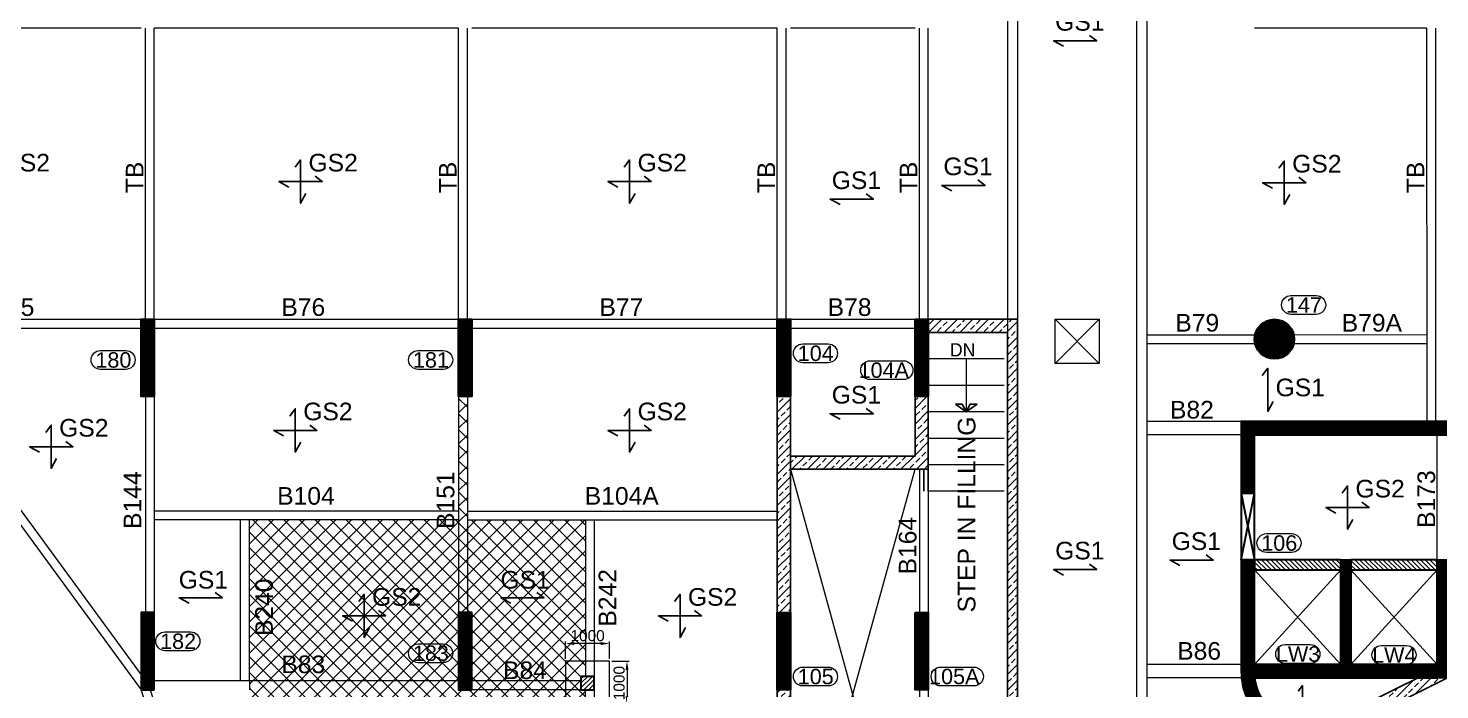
# Model space of a CAD drawing. Header units: millimetres. Extents: x -954 to 225541, y -300291 to -180647.
# Drawn here: x 17656 to 49665, y -254639 to -239639 of the extents above; entities that cross this region are included whole.
import ezdxf
from ezdxf.enums import TextEntityAlignment as Align

# ---------------------------------------------------------------- set-up
doc = ezdxf.new("R2010")
doc.units = ezdxf.units.MM
doc.header["$LTSCALE"] = 100
doc.header["$MEASUREMENT"] = 0
doc.header["$PDMODE"] = 3
doc.layers.add('01_ALL FLOOR PLANS_190205$0$WD-ELE-6', color=5, linetype='Continuous')
doc.layers.add('01_ALL FLOOR PLANS_190205$0$WD-TEXT 2', color=3, linetype='Continuous')
for name, color, linetype, lineweight in [('BEAM', 191, 'Continuous', 20), ('BEAM NO (H)', 121, 'Continuous', 20), ('BEAM NO (V)', 121, 'Continuous', 20), ('COL HATCH', 67, 'Continuous', 25), ('colno', 11, 'Continuous', 15), ('COLUMN', 84, 'Continuous', 30), ('CONCRETE', 7, 'Continuous', 20), ('DIM', 8, 'Continuous', 13), ('FOOTING', 12, 'Continuous', 20), ('RET WALL', 31, 'Continuous', 30), ('RET WALL HATCH', 57, 'Continuous', 13), ('SLAB MARK', 241, 'Continuous', 25), ('SLAB NO', 52, 'Continuous', 25), ('STAIRCASE', 39, 'Continuous', 9), ('STUB', 2, 'Continuous', 30), ('SUNK', 251, 'Continuous', 9), ('void', 45, 'Continuous', 18)]:
    doc.layers.add(name, color=color, linetype=linetype, lineweight=lineweight)
doc.styles.add('01_ALL FLOOR PLANS_190205$0$STD', font='', dxfattribs={"height": 2})
doc.styles.add('ARIAL', font='arial.ttf')
doc.styles.get('01_ALL FLOOR PLANS_190205$0$STD').set_extended_font_data('Century Gothic')
doc.dimstyles.new('150', dxfattribs={"dimscale": 150, "dimtxt": 2.5, "dimasz": 2, "dimexe": 0.5, "dimexo": 0.5, "dimgap": 0.5, "dimtad": 1, "dimdec": 0, "dimzin": 3, "dimdsep": 46, "dimtxsty": 'ARIAL', "dimcen": 0, "dimdle": 1, "dimclrd": 256, "dimclre": 256, "dimclrt": 7, "dimadec": 0, "dimazin": 0, "dimtfac": 1, "dimtdec": 0, "dimtmove": 0, "dimatfit": 3, "dimfxl": 0, "dimtolj": 1, "dimtzin": 0, "dimlwd": -1, "dimlwe": -1, "dimarcsym": 0})
pattern_1 = [(45, (-46170.95, -917447.999), (-8.83883476, 8.83883476), [])]
pattern_2 = [(45, (-156574.624, -1128011.588), (-8.83883476, 8.83883476), [])]
pattern_3 = [(45, (360396, 1349499.23), (-176.776695, 176.776695), []), (45, (360572.77, 1349499.23), (-176.776695, 176.776695), [125, -62.5])]
pattern_4 = [(135, (-98996.89, -734137.5), (-53.033009, -53.033009), [])]

# ---------------------------------------------------------------- blocks, each defined once
blk = doc.blocks.new('Z$W@#2DCD71B0')
at = {"layer": 'RET WALL', "lineweight": 9}
for p, q in [((-3160, 0), (-3160, -75473)), ((-2930, 0), (-2930, -75186.9)), ((-230, 0), (-230, -74593.7)), ((0, 0), (0, -74778.6))]:
    blk.add_line(p, q, dxfattribs=at)
blk = doc.blocks.new('01_ALL FLOOR PLANS_190205$0$AHC_ANNO_PASSAGE NAME')
at = {"layer": '01_ALL FLOOR PLANS_190205$0$WD-TEXT 2', "style": '01_ALL FLOOR PLANS_190205$0$STD'}
for tag, p in [('LINE1', (0.19, 1.78)), ('LINE2', (0.19, -1.63))]:
    blk.add_attdef(tag, text='', height=2, dxfattribs=at).set_placement(p, align=Align.MIDDLE_CENTER)
blk = doc.blocks.new('*D64')
at = {"layer": 'Defpoints', "color": 0, "transparency": 16777216}
for p in [(29840, -253591), (29840, -253988), (30840, -253988)]:
    blk.add_point(p, dxfattribs=at)
at = {"layer": 'DIM', "transparency": 16777216}
for p, q in [((29840, -253938), (29840, -253541)), ((30640, -253591), (30040, -253591)), ((30840, -253938), (30840, -253541))]:
    blk.add_line(p, q, dxfattribs=at)
for points in [[(30040, -253557), (30040, -253624), (29840, -253591)], [(30640, -253557), (30640, -253624), (30840, -253591)]]:
    blk.add_solid(points, dxfattribs=at)
at = {"layer": 'DIM', "color": 7, "transparency": 16777216, "insert": (30340, -253413), "char_height": 250, "attachment_point": 5, "style": 'ARIAL'}
blk.add_mtext('\\A1;1000', dxfattribs=at)
blk = doc.blocks.new('*D65')
at = {"layer": 'Defpoints', "color": 0, "transparency": 16777216}
for p in [(30840, -253988), (30840, -254988), (31234, -254988)]:
    blk.add_point(p, dxfattribs=at)
at = {"layer": 'DIM', "transparency": 16777216}
for p, q in [((30890, -253988), (31284, -253988)), ((31234, -254188), (31234, -254788)), ((30890, -254988), (31284, -254988))]:
    blk.add_line(p, q, dxfattribs=at)
for points in [[(31201, -254188), (31267, -254188), (31234, -253988)], [(31201, -254788), (31267, -254788), (31234, -254988)]]:
    blk.add_solid(points, dxfattribs=at)
at = {"layer": 'DIM', "color": 7, "transparency": 16777216, "insert": (31056, -254488), "char_height": 250, "attachment_point": 5, "rotation": 90, "style": 'ARIAL'}
blk.add_mtext('\\A1;1000', dxfattribs=at)

msp = doc.modelspace()

# ---------------------------------------------------------------- hatches: boundary and pattern name
at = {"layer": 'COL HATCH'}
h = msp.add_hatch(dxfattribs=at)
h.set_pattern_fill('ANSI31', color=256, scale=100, style=0)
h.set_pattern_definition([(45, (-350802.978, -614340.706), (-8.83883476, 8.83883476), [])])
h.paths.add_polyline_path([(20515.2, -246238.9), (20515.2, -247988.9), (20215.2, -247988.9), (20215.2, -246238.9)])
h = msp.add_hatch(dxfattribs=at)
h.set_pattern_fill('ANSI31', color=256, scale=100, style=0)
h.set_pattern_definition([(45, (-343602.978, -614340.706), (-8.83883476, 8.83883476), [])])
h.paths.add_polyline_path([(27715.2, -246238.9), (27715.2, -247988.9), (27415.2, -247988.9), (27415.2, -246238.9)])
h = msp.add_hatch(dxfattribs=at)
h.set_pattern_fill('ANSI31', color=256, scale=100, style=0)
h.set_pattern_definition([(45, (-99321.892, -734138.829), (-8.83883476, 8.83883476), [])])
h.paths.add_polyline_path([(34640.2, -246238.9), (34940.2, -246238.9), (34940.2, -247988.9), (34640.2, -247988.9)])
h = msp.add_hatch(dxfattribs=at)
h.set_pattern_fill('ANSI31', color=256, scale=100, style=0)
h.set_pattern_definition(pattern_2)
h.paths.add_polyline_path([(37765.2, -246238.9), (38065.2, -246238.9), (38065.2, -247988.9), (37765.2, -247988.9)])
h = msp.add_hatch(dxfattribs=at)
h.set_pattern_fill('ANSI31', color=256, scale=100, style=0)
h.set_pattern_definition(pattern_1)
edge = h.paths.add_edge_path()
edge.add_arc((45915.2, -246688.9), 450, 0, 360)
h = msp.add_hatch(dxfattribs=at)
h.set_pattern_fill('ANSI31', color=256, scale=100, style=0)
edge = h.paths.add_edge_path()
edge.add_line((45465.2, -251690.9), (45165.2, -251690.9))
edge.add_line((45165.2, -251690.9), (45165.2, -254228.1))
edge.add_arc((46665.2, -254228.1), 1500, 180, 270)
edge.add_line((46665.2, -255728.1), (47105.2, -255728.1))
edge.add_line((47105.2, -255728.1), (47105.2, -255428.1))
edge.add_line((47105.2, -255428.1), (46665.2, -255428.1))
edge.add_arc((46665.2, -254228.1), 1200, 180, 270, ccw=False)
edge.add_line((45465.2, -254228.1), (45465.2, -251690.9))
h.paths.add_polyline_path([(45165.2, -250190.9), (45465.2, -250190.9), (45465.2, -248558.9), (45165.2, -248558.9)])
h = msp.add_hatch(dxfattribs=at)
h.set_pattern_fill('ANSI31', color=256, scale=100, style=0)
h.set_pattern_definition([(45, (366924.465, 284153.944), (-8.83883476, 8.83883476), [])])
h.paths.add_polyline_path([(55165.2, -248858.9), (55165.2, -248558.9), (45465.2, -248558.9), (45465.2, -248858.9)])
h = msp.add_hatch(dxfattribs=at)
h.set_pattern_fill('ANSI31', color=256, scale=600, angle=90, style=0)
h.set_pattern_definition(pattern_4)
h.paths.add_polyline_path([(47420.2, -251920.9), (47420.2, -251690.9), (45465.2, -251690.9), (45465.2, -251920.9)])
h = msp.add_hatch(dxfattribs=at)
h.set_pattern_fill('ANSI31', color=256, scale=100, style=0)
h.set_pattern_definition(pattern_1)
h.paths.add_polyline_path([(47650.2, -254068.9), (47420.2, -254068.9), (47420.2, -251690.9), (47650.2, -251690.9)])
h = msp.add_hatch(dxfattribs=at)
h.set_pattern_fill('ANSI31', color=256, scale=600, angle=90, style=0)
h.set_pattern_definition(pattern_4)
h.paths.add_polyline_path([(49605.2, -251920.9), (49605.2, -251690.9), (47650.2, -251690.9), (47650.2, -251920.9)])
h = msp.add_hatch(dxfattribs=at)
h.set_pattern_fill('ANSI31', color=256, scale=100, style=0)
h.set_pattern_definition(pattern_1)
h.paths.add_polyline_path([(49835.2, -254368.9), (49605.2, -254368.9), (49605.2, -251690.9), (49835.2, -251690.9)])
h = msp.add_hatch(dxfattribs=at)
h.set_pattern_fill('ANSI31', color=256, scale=100, style=0)
h.set_pattern_definition([(45, (-350802.978, -614340.706), (-8.83883476, 8.83883476), [])])
h.paths.add_polyline_path([(20515.2, -254638.9), (20515.2, -252888.9), (20215.2, -252888.9), (20215.2, -254638.9)])
h = msp.add_hatch(dxfattribs=at)
h.set_pattern_fill('ANSI31', color=256, scale=100, style=0)
h.set_pattern_definition([(45, (-343602.978, -614340.706), (-8.83883476, 8.83883476), [])])
h.paths.add_polyline_path([(27715.2, -254638.9), (27715.2, -252888.9), (27415.2, -252888.9), (27415.2, -254638.9)])
h = msp.add_hatch(dxfattribs=at)
h.set_pattern_fill('ANSI31', color=256, scale=100, style=0)
h.set_pattern_definition([(45, (-99321.892, -734138.829), (-8.83883476, 8.83883476), [])])
h.paths.add_polyline_path([(34640.2, -252888.9), (34940.2, -252888.9), (34940.2, -254638.9), (34640.2, -254638.9)])
h = msp.add_hatch(dxfattribs=at)
h.set_pattern_fill('ANSI31', color=256, scale=100, style=0)
h.set_pattern_definition(pattern_2)
h.paths.add_polyline_path([(37765.2, -252888.9), (38065.2, -252888.9), (38065.2, -254638.9), (37765.2, -254638.9)])
h = msp.add_hatch(dxfattribs=at)
h.set_pattern_fill('ANSI31', color=256, scale=100, style=0)
h.set_pattern_definition(pattern_1)
h.paths.add_polyline_path([(49605.2, -254368.9), (49605.2, -254068.9), (45465.2, -254068.9), (45465.2, -254368.9)])
at = {"layer": 'RET WALL HATCH'}
h = msp.add_hatch(dxfattribs=at)
h.set_pattern_fill('ANSI33', color=256, scale=1000, style=0)
h.paths.add_polyline_path([(34640.2, -259873.9), (34640.2, -263998.9), (40090.2, -263998.9), (40090.2, -246238.9), (38065.2, -246238.9), (38065.2, -246538.9), (39860.2, -246538.9), (39860.2, -263698.9), (34940.2, -263698.9), (34940.2, -259873.9)])
h = msp.add_hatch(dxfattribs=at)
h.set_pattern_fill('ANSI33', color=256, scale=1000, style=0)
h.set_pattern_definition(pattern_3)
h.paths.add_polyline_path([(34640.2, -247988.9), (34940.2, -247988.9), (34940.2, -252888.9), (34640.2, -252888.9)], flags=17)
h = msp.add_hatch(dxfattribs=at)
h.set_pattern_fill('ANSI33', color=256, scale=1000, style=0)
h.paths.add_polyline_path([(34940.2, -249638.9), (34940.2, -249338.9), (37765.2, -249338.9), (37765.2, -247988.9), (38065.2, -247988.9), (38065.2, -249338.9), (38065.2, -249638.9)])
h = msp.add_hatch(dxfattribs=at)
h.set_pattern_fill('ANSI33', color=256, scale=1000, style=0)
h.set_pattern_definition(pattern_3)
h.paths.add_polyline_path([(47041.4, -255428.1), (53306.5, -252308.9), (53979.7, -252308.9), (47105.2, -255730.9), (47105.2, -255428.1)])
h = msp.add_hatch(dxfattribs=at)
h.set_pattern_fill('ANSI33', color=256, scale=1000, style=0)
h.set_pattern_definition(pattern_3)
h.paths.add_polyline_path([(34640.2, -254638.9), (34940.2, -254638.9), (34940.2, -258123.9), (34640.2, -258123.9)], flags=17)
at = {"layer": 'STUB', "lineweight": 15}
h = msp.add_hatch(dxfattribs=at)
h.set_pattern_fill('ANSI31', color=67, scale=600, style=0)
h.paths.add_polyline_path([(30190.2, -254337.6), (30190.2, -254637.6), (30490.2, -254637.6), (30490.2, -254337.6)])
at = {"layer": 'SUNK'}
h = msp.add_hatch(dxfattribs=at)
h.set_pattern_fill('ANSI37', color=256, scale=2000)
h.paths.add_polyline_path([(27415.2, -247988.9), (27615.2, -247988.9), (27615.2, -250788.9), (27415.2, -250788.9)])
h = msp.add_hatch(dxfattribs=at)
h.set_pattern_fill('ANSI37', color=256, scale=2000)
h.paths.add_polyline_path([(22670.2, -250788.9), (30290.2, -250788.9), (30290.2, -254337.6), (30190.2, -254337.6), (30190.2, -254637.6), (30290.2, -254637.6), (30290.2, -259161.5), (27715.2, -259173.9), (27715.2, -258123.9), (27415.2, -258123.9), (27415.2, -259173.9), (25716.7, -259173.9), (25481.9, -259069.4), (24754.3, -258722.3), (23491.6, -258039.8), (22670.2, -257536.2)])

# ---------------------------------------------------------------- linework, layer by layer
at = {"layer": '01_ALL FLOOR PLANS_190205$0$WD-ELE-6'}
for points in [[(37965.2, -250138.9), (37965.2, -249638.9)], [(38065.2, -250138.9), (38065.2, -249638.9)]]:
    msp.add_lwpolyline(points, dxfattribs=at)
at = {"layer": '01_ALL FLOOR PLANS_190205$0$WD-TEXT 2', "color": 4}
for p, q in [((38679.7, -248166.8), (38927.7, -248338.9)), ((38927.7, -248338.9), (38838.1, -248166.8)), ((38927.7, -248338.9), (39017.2, -248166.8)), ((39175.6, -248166.8), (38927.7, -248338.9))]:
    msp.add_line(p, q, dxfattribs=at)
for points in [[(38838.1, -248166.8), (38679.7, -248166.8)], [(39017.2, -248166.8), (39175.6, -248166.8)]]:
    msp.add_lwpolyline(points, dxfattribs=at)
at = {"layer": 'BEAM'}
for p, q in [((20215.2, -239638.9), (13315.2, -239638.9)), ((20315.2, -246238.9), (20315.2, -239638.9)), ((27415.2, -239638.9), (20515.2, -239638.9)), ((20515.2, -246238.9), (20515.2, -239638.9)), ((27415.2, -246238.9), (27415.2, -239638.9)), ((27615.2, -246238.9), (27615.2, -239638.9)), ((34640.2, -239637.6), (27715.2, -239638.9)), ((34640.2, -246238.9), (34640.2, -239638.9)), ((34840.2, -246238.9), (34840.2, -239638.9)), ((37765.2, -239638.9), (34940.2, -239638.9)), ((37865.2, -246238.9), (37865.2, -239638.9)), ((38065.2, -246238.9), (38065.2, -239638.9)), ((49365.2, -239638.9), (45465.2, -239638.9)), ((49365.2, -239638.9), (49370.5, -248558.9)), ((49565.2, -239638.8), (49570.5, -248558.9)), ((14523.6, -246238.9), (20215.2, -246238.9)), ((14964.3, -246438.9), (20215.2, -246438.9)), ((20515.2, -246238.9), (27415.2, -246238.9)), ((20515.2, -246438.9), (27415.2, -246438.9)), ((27715.2, -246238.9), (34640.2, -246238.9)), ((27715.2, -246438.9), (34640.2, -246438.9)), ((34940.2, -246238.9), (37765.2, -246238.9)), ((34940.2, -246438.9), (37765.2, -246438.9)), ((43020.1, -246590.7), (45476.3, -246589.2)), ((43020.2, -246790.7), (45476.5, -246789.2)), ((46353.8, -246588.7), (49369.3, -246586.9)), ((46354, -246788.7), (49369.4, -246786.9)), ((14874.1, -247003.8), (20215.2, -254300.3)), ((14712.8, -247121.9), (20215.2, -254638.9)), ((20315.2, -247988.9), (20315.2, -252888.9)), ((20515.2, -247988.9), (20515.2, -252888.9)), ((27415.2, -247988.9), (27415.2, -252888.9)), ((27615.2, -247988.9), (27615.2, -252888.9)), ((45165.2, -248558.9), (43020.2, -248558.9)), ((45165.2, -248858.9), (43020.2, -248858.9)), ((49605.2, -251690.9), (49605.2, -248858.9)), ((37865.2, -249638.9), (37865.2, -252888.9)), ((38065.2, -249638.9), (38065.2, -252888.9)), ((27415.2, -250588.9), (20515.2, -250588.9)), ((27615.2, -250588.9), (34640.2, -250588.9)), ((27415.2, -250788.9), (20515.2, -250788.9)), ((22470.2, -254438.9), (22470.2, -250788.9)), ((22670.2, -254438.9), (22670.2, -250788.9)), ((27615.2, -250788.9), (34640.2, -250788.9)), ((30290.2, -250788.9), (30290.2, -254337.6)), ((30490.2, -250788.9), (30490.2, -254337.6)), ((45165.2, -254068.9), (43020.2, -254068.9)), ((27415.2, -254438.9), (20515.2, -254438.9)), ((30190.2, -254437.6), (27715.2, -254437.6)), ((45171.8, -254368.9), (43020.2, -254368.9)), ((20212.3, -254635), (20820.3, -256514.8)), ((20423.8, -254638.9), (20968.5, -256323.1)), ((30190.2, -254637.6), (27715.2, -254637.6)), ((30289, -254637.6), (30290.2, -259161.5)), ((30490.2, -254637.6), (30490.2, -259161.5)), ((37865.2, -254638.9), (37865.2, -258123.9)), ((38065.2, -254638.9), (38065.2, -258123.9))]:
    msp.add_line(p, q, dxfattribs=at)
msp.add_lwpolyline([(2515.2, -239015.6, 0.4146702), (34640.2, -271090.5, 0.0410936), (39885.2, -270650.5)], format="xyb", dxfattribs=at)
at = {"layer": 'colno'}
for points, elevation in [([(46291.5, -246127, -1), (46291.5, -245699.6), (46864, -245699.6, -1), (46864, -246127)], 10188.5), ([(19294.8, -247374.8, -1), (19294.8, -246947.4), (19867.3, -246947.4, -1), (19867.3, -247374.8)], -1455.5), ([(26494.8, -247374.8, -1), (26494.8, -246947.4), (27067.3, -246947.4, -1), (27067.3, -247374.8)], -1455.5), ([(35221.3, -247223.7, -1), (35221.3, -246796.3), (35793.8, -246796.3, -1), (35793.8, -247223.7)], -1455.5), ([(36747.9, -247606.6, -1), (36747.9, -247179.2), (37503.5, -247179.2, -1), (37503.5, -247606.6)], -1455.5), ([(45732.8, -251525.8, -1), (45732.8, -251098.4), (46305.4, -251098.4, -1), (46305.4, -251525.8)], -1455.5), ([(20761.5, -253753.2, -1), (20761.5, -253325.8), (21334.1, -253325.8, -1), (21334.1, -253753.2)], -1455.5), ([(26494.8, -254024.8, -1), (26494.8, -253597.4), (27067.3, -253597.4, -1), (27067.3, -254024.8)], -1455.5), ([(46160.3, -254041.9, -1), (46160.3, -253614.5), (46732.8, -253614.5, -1), (46732.8, -254041.9)], -1455.5), ([(48340.6, -254063.9, -1), (48340.6, -253636.5), (48913.2, -253636.5, -1), (48913.2, -254063.9)], -1455.5), ([(35221.2, -254553.2, -1), (35221.2, -254125.8), (35793.8, -254125.8, -1), (35793.8, -254553.2)], -1455.5), ([(38346.2, -254551.9, -1), (38346.2, -254124.5), (39101.9, -254124.5, -1), (39101.9, -254551.9)], -1455.5), ([(38346.2, -254551.9, -1), (38346.2, -254124.5), (39101.9, -254124.5, -1), (39101.9, -254551.9)], -1455.5)]:
    msp.add_lwpolyline(points, format="xyb", close=True, dxfattribs=dict(at, elevation=elevation))
at = {"layer": 'COLUMN'}
for p, q in [((45465.2, -250190.9), (45165.2, -250190.9)), ((45165.2, -250190.9), (45465.2, -251690.9)), ((45165.2, -251690.9), (45465.2, -250190.9)), ((45465.2, -251690.9), (45165.2, -251690.9))]:
    msp.add_line(p, q, dxfattribs=at)
for points in [[(20515.2, -246238.9), (20515.2, -247988.9), (20215.2, -247988.9), (20215.2, -246238.9)], [(27715.2, -246238.9), (27715.2, -247988.9), (27415.2, -247988.9), (27415.2, -246238.9)], [(34640.2, -246238.9), (34940.2, -246238.9), (34940.2, -247988.9), (34640.2, -247988.9)], [(37765.2, -246238.9), (38065.2, -246238.9), (38065.2, -247988.9), (37765.2, -247988.9)], [(55165.2, -248858.9), (55165.2, -248558.9), (45465.2, -248558.9), (45465.2, -248858.9)], [(47420.2, -251920.9), (47420.2, -251690.9), (45465.2, -251690.9), (45465.2, -251920.9)], [(47650.2, -254068.9), (47420.2, -254068.9), (47420.2, -251690.9), (47650.2, -251690.9)], [(49605.2, -251920.9), (49605.2, -251690.9), (47650.2, -251690.9), (47650.2, -251920.9)], [(49835.2, -254368.9), (49605.2, -254368.9), (49605.2, -251690.9), (49835.2, -251690.9)], [(20515.2, -254638.9), (20515.2, -252888.9), (20215.2, -252888.9), (20215.2, -254638.9)], [(27715.2, -254638.9), (27715.2, -252888.9), (27415.2, -252888.9), (27415.2, -254638.9)], [(34640.2, -252888.9), (34940.2, -252888.9), (34940.2, -254638.9), (34640.2, -254638.9)], [(37765.2, -252888.9), (38065.2, -252888.9), (38065.2, -254638.9), (37765.2, -254638.9)], [(49605.2, -254368.9), (49605.2, -254068.9), (45465.2, -254068.9), (45465.2, -254368.9)]]:
    msp.add_lwpolyline(points, close=True, dxfattribs=at)
msp.add_lwpolyline([(45165.2, -248558.9), (45165.2, -254228.1, 0.4142136), (46665.2, -255728.1), (47105.2, -255728.1), (47105.2, -255428.1), (46665.2, -255428.1, -0.4142136), (45465.2, -254228.1), (45465.2, -248558.9), (45165.2, -248558.9)], format="xyb", dxfattribs=at)
msp.add_circle((45915.2, -246688.9), 450, dxfattribs=at)
at = {"layer": 'FOOTING'}
msp.add_lwpolyline([(29840.2, -253987.6), (29840.2, -254987.6), (30840.2, -254987.6), (30840.2, -253987.6)], close=True, dxfattribs=at)
at = {"layer": 'RET WALL', "lineweight": 25}
for points in [[(34640.2, -259873.9), (34640.2, -263998.9), (40090.2, -263998.9), (40090.2, -246238.9), (38065.2, -246238.9), (38065.2, -246538.9), (39860.2, -246538.9), (39860.2, -263698.9), (34940.2, -263698.9), (34940.2, -259873.9), (34640.2, -259873.9)], [(34940.2, -249638.9), (34940.2, -249338.9), (37765.2, -249338.9), (37765.2, -247988.9), (38065.2, -247988.9), (38065.2, -249338.9), (38065.2, -249638.9), (34940.2, -249638.9)], [(47041.4, -255428.1), (53306.5, -252308.9), (53979.7, -252308.9), (47105.2, -255730.9), (47105.2, -255428.1), (47041.4, -255428.1)]]:
    msp.add_lwpolyline(points, dxfattribs=at)
for points in [[(34640.2, -247988.9), (34940.2, -247988.9), (34940.2, -252888.9), (34640.2, -252888.9)], [(34640.2, -254638.9), (34940.2, -254638.9), (34940.2, -258123.9), (34640.2, -258123.9)]]:
    msp.add_lwpolyline(points, close=True, dxfattribs=at)
at = {"layer": 'SLAB MARK'}
for points in [[(41724.4, -239802.2), (41888, -239925), (40906.4, -239925), (41131.4, -240047.8)], [(23708.8, -242790.2), (23831.6, -242626.6), (23831.6, -243608.2), (23954.4, -243383.2)], [(31170.8, -242790.2), (31293.6, -242626.6), (31293.6, -243608.2), (31416.4, -243383.2)], [(46015.9, -242814.1), (46138.7, -242650.5), (46138.7, -243632.1), (46261.5, -243407.1)], [(24158.8, -242994.6), (24322.4, -243117.4), (23340.8, -243117.4), (23565.8, -243240.2)], [(31620.8, -242994.6), (31784.4, -243117.4), (30802.8, -243117.4), (31027.8, -243240.2)], [(39189.8, -243079.6), (39353.4, -243202.4), (38371.8, -243202.4), (38596.8, -243325.2)], [(46465.9, -243018.5), (46629.5, -243141.3), (45647.9, -243141.3), (45872.9, -243264.1)], [(36657.8, -243393.6), (36821.4, -243516.4), (35839.8, -243516.4), (36064.8, -243639.2)], [(45639.9, -247511.2), (45762.7, -247347.6), (45762.7, -248329.2), (45885.5, -248104.3)], [(23589.9, -248431.8), (23712.7, -248268.2), (23712.7, -249249.8), (23835.5, -249024.9)], [(31170.8, -248431.8), (31293.6, -248268.2), (31293.6, -249249.8), (31416.4, -249024.9)], [(36657.8, -248257.6), (36821.4, -248380.4), (35839.8, -248380.4), (36064.8, -248503.2)], [(18054.8, -248802.2), (18177.6, -248638.6), (18177.6, -249620.2), (18300.4, -249395.2)], [(24039.9, -248636.2), (24203.5, -248759), (23221.9, -248759), (23446.8, -248881.8)], [(31620.8, -248636.2), (31784.4, -248759), (30802.8, -248759), (31027.8, -248881.8)], [(18504.8, -249006.6), (18668.4, -249129.4), (17686.8, -249129.4), (17911.8, -249252.2)], [(47450.8, -250182.2), (47573.6, -250018.6), (47573.6, -251000.2), (47696.4, -250775.2)], [(47900.8, -250386.6), (48064.4, -250509.4), (47082.8, -250509.4), (47307.8, -250632.2)], [(44366.5, -251577.3), (44530.1, -251700.1), (43548.5, -251700.1), (43773.4, -251822.9)], [(41724.5, -251791.3), (41888.1, -251914.1), (40906.5, -251914.1), (41131.4, -252036.9)]]:
    msp.add_lwpolyline(points, dxfattribs=at)
for points, elevation in [([(21894.9, -252432.5), (22058.5, -252555.3), (21076.9, -252555.3), (21301.9, -252678.1)], 0), ([(25151.4, -252637.1), (25274.2, -252473.5), (25274.2, -253455.1), (25397, -253230.1)], -11644), ([(29191.7, -252432.5), (29355.3, -252555.3), (28373.7, -252555.3), (28598.7, -252678.1)], 0), ([(32313.5, -252637.1), (32436.3, -252473.5), (32436.3, -253455.1), (32559.1, -253230.1)], -11644), ([(25601.4, -252841.5), (25765, -252964.3), (24783.4, -252964.3), (25008.4, -253087.1)], -11644), ([(32763.5, -252841.5), (32927.1, -252964.3), (31945.5, -252964.3), (32170.5, -253087.1)], -11644), ([(46457.5, -254667.7), (46549.6, -254545), (46549.6, -255281.2), (46641.7, -255112.5)], 0)]:
    msp.add_lwpolyline(points, dxfattribs=dict(at, elevation=elevation))
at = {"layer": 'STAIRCASE', "color": 4}
msp.add_line((38927.7, -247138.9), (38927.7, -248338.9), dxfattribs=at)
at = {"layer": 'STAIRCASE'}
for points in [[(39790.2, -247138.9), (38065.2, -247138.9)], [(39790.2, -247738.9), (38065.2, -247738.9)], [(39790.2, -248338.9), (38065.2, -248338.9)], [(39790.2, -248938.9), (38065.2, -248938.9)], [(39790.2, -249538.9), (38065.2, -249538.9)], [(39790.2, -250138.9), (38065.2, -250138.9)]]:
    msp.add_lwpolyline(points, dxfattribs=at)
at = {"layer": 'STUB'}
msp.add_lwpolyline([(30190.2, -254337.6), (30190.2, -254637.6), (30490.2, -254637.6), (30490.2, -254337.6)], close=True, dxfattribs=at)
at = {"layer": 'SUNK'}
msp.add_line((22670.2, -254438.9), (22670.2, -254639.4), dxfattribs=at)
at = {"layer": 'void'}
for p, q in [((34940.2, -249638.9), (37765.2, -259873.9)), ((34940.2, -259873.9), (37765.2, -249638.9)), ((45465.2, -251920.9), (47420.2, -254068.9)), ((47420.2, -251920.9), (45465.2, -254068.9)), ((47650.2, -251920.9), (49605.2, -254068.9)), ((49605.2, -251920.9), (47650.2, -254068.9))]:
    msp.add_line(p, q, dxfattribs=at)
msp.add_lwpolyline([(40940.2, -246238.9), (41940.2, -246238.9), (41940.2, -247238.9), (40940.2, -247238.9)], close=True, dxfattribs=at)
for points in [[(40940.2, -247238.9), (41940.2, -246238.9)], [(40940.2, -246238.9), (41940.2, -247238.9)]]:
    msp.add_lwpolyline(points, dxfattribs=at)

# ---------------------------------------------------------------- block references
at = {"layer": 'CONCRETE'}
msp.add_blockref('Z$W@#2DCD71B0', (43020.2, -195177.5), dxfattribs=at)
at = {"layer": 'STAIRCASE'}
ref = msp.add_blockref('01_ALL FLOOR PLANS_190205$0$AHC_ANNO_PASSAGE NAME', (38816.8, -247197.9), dxfattribs=dict(at, xscale=150, yscale=150, zscale=150))
ref.add_attrib('LINE1', 'DN', dxfattribs={"layer": '01_ALL FLOOR PLANS_190205$0$WD-TEXT 2', "height": 300, "style": '01_ALL FLOOR PLANS_190205$0$STD'}).set_placement((38845.1, -246930.3), align=Align.MIDDLE_CENTER)

# ---------------------------------------------------------------- texts
at = {"layer": 'BEAM NO (H)', "style": 'ARIAL'}
for s, p in [('B75', (17298.1, -245962.4, 0)), ('B76', (23893.8, -245962.4, 0)), ('B77', (31106.3, -245962.4, 0)), ('B78', (36281.3, -245962.4, 0)), ('B79', (44166.4, -246317.3, 0)), ('B79A', (48125.4, -246317.3, 0)), ('B82', (44044.2, -248288.5, 0)), ('B104', (23952.8, -250242.5, 0)), ('B104A', (31115.3, -250242.5, 0)), ('B86', (44207.7, -253757, 0)), ('B83', (23893.8, -254062.4, 0)), ('B84', (28920.2, -254196.9, 0))]:
    msp.add_text(s, height=400, dxfattribs=at).set_placement(p, align=Align.MIDDLE_CENTER)
at = {"layer": 'BEAM NO (V)', "style": 'ARIAL'}
for s, p in [('TB', (20068.3, -243021.8, 0)), ('TB', (27168.3, -243021.8, 0)), ('TB', (34393.3, -243021.8, 0)), ('TB', (37618.3, -243021.8, 0)), ('TB', (49113.4, -243021.8, 0)), ('STEP IN FILLING', (38935.1, -250665.4, 0)), ('B144', (20018.8, -250339.5, 0)), ('B151', (27118.8, -250339.5, 0)), ('B173', (49359.7, -250315.4, 0)), ('B164', (37596.9, -251371.6, 0)), ('B240', (23002.7, -252769.5, 0)), ('B242', (30789.7, -252554.5, 0))]:
    msp.add_text(s, height=400, rotation=90, dxfattribs=at).set_placement(p, align=Align.MIDDLE_CENTER)
at = {"layer": 'colno', "style": 'ARIAL'}
for s, p in [('147', (46584, -245912.8)), ('180', (19587.3, -247160.6, -11644)), ('181', (26787.3, -247160.6, -11644)), ('104', (35513.8, -247009.5, -11644)), ('104A', (37056.9, -247392.4, -11644)), ('106', (46025.3, -251311.6, -11644)), ('182', (21054, -253539, -11644)), ('183', (26787.3, -253810.6, -11644)), ('LW3', (46452.8, -253827.7, -11644)), ('LW4', (48633.1, -253849.7, -11644)), ('105', (35513.8, -254339, -11644)), ('105A', (38655.3, -254337.7, -11644))]:
    msp.add_text(s, height=350, dxfattribs=at).set_placement(p, align=Align.MIDDLE_CENTER)
at = {"layer": 'SLAB NO', "style": 'ARIAL'}
for s, p in [('GS1', (40943.5, -239694.2, 0)), ('GS2', (17030.9, -242886.6, 0)), ('GS2', (24010.9, -242886.6, 0)), ('GS2', (31472.9, -242886.6, 0)), ('GS1', (38408.9, -242971.6, 0)), ('GS2', (46318, -242910.5, 0)), ('GS1', (35876.9, -243285.6, 0)), ('GS1', (35876.9, -248149.6, 0)), ('GS1', (45942, -247983.7, 0)), ('GS2', (23892, -248528.3, 0)), ('GS2', (31472.9, -248528.3, 0)), ('GS2', (18356.9, -248898.6, 0)), ('GS2', (47752.9, -250278.6, 0)), ('GS1', (43585.6, -251469.4, 0)), ('GS1', (40943.6, -251683.4, 0)), ('GS1', (21068.4, -252344.9)), ('GS1', (28365.2, -252344.9)), ('GS2', (25453.5, -252733.5, -11644)), ('GS2', (32615.6, -252733.5, -11644))]:
    msp.add_text(s, height=400, dxfattribs=at).set_placement(p)

# ---------------------------------------------------------------- dimensions: what is measured, and where the dimension line sits
at = {"layer": 'DIM'}
dim = msp.add_linear_dim(base=(29840.2, -253590.8), p1=(30840.2, -253987.6), p2=(29840.2, -253987.6), dimstyle='150', override={"dimscale": 100}, dxfattribs=at)
dim.commit()
dim.dimension.update_dxf_attribs({"geometry": '*D64', "text_midpoint": (30340.2, -253413.1)})
dim = msp.add_linear_dim(base=(31233.9, -254987.6), p1=(30840.2, -253987.6), p2=(30840.2, -254987.6), angle=90, dimstyle='150', override={"dimscale": 100}, dxfattribs=at)
dim.commit()
dim.dimension.update_dxf_attribs({"geometry": '*D65', "text_midpoint": (31056.2, -254487.6)})

doc.saveas('drawing.dxf')
